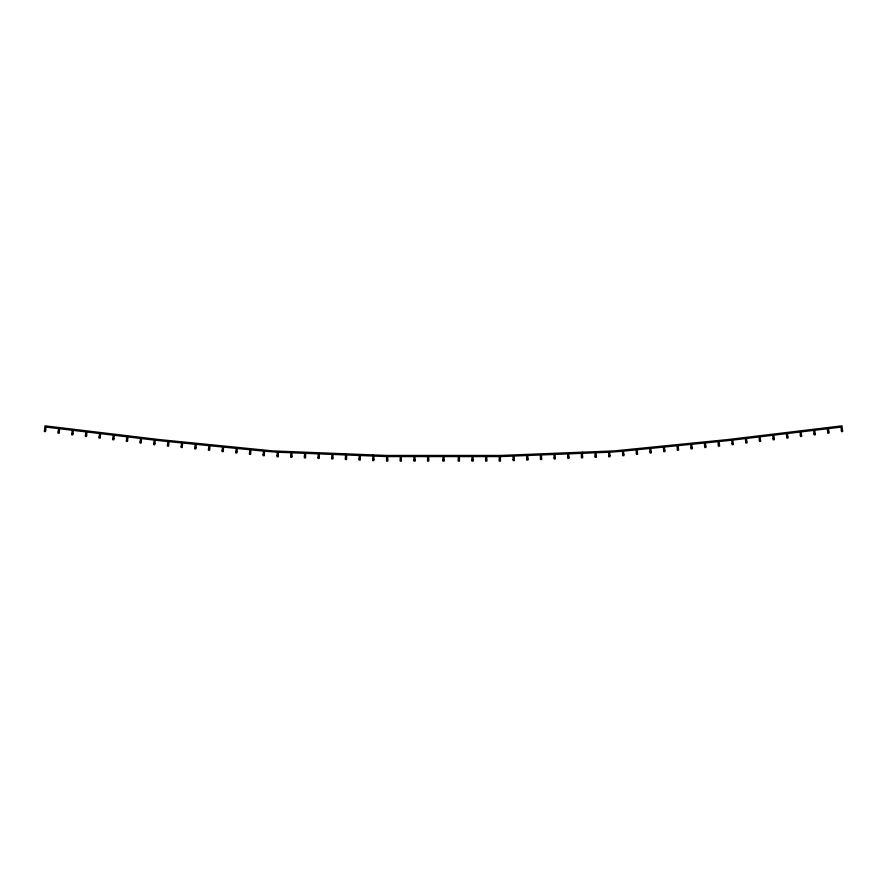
<?xml version="1.0" encoding="UTF-8"?>
<svg xmlns="http://www.w3.org/2000/svg" width="887" height="887" viewBox="0 0 887 887"><rect width="100%" height="100%" fill="white"/><g stroke="black" fill="none" stroke-linecap="round" stroke-linejoin="round"><path stroke-width="1.33" d="M345.586 453.811L345.365 459.499L346.495 459.544L346.684 454.998L359.202 455.497L359.024 460.054L360.166 460.098L360.344 455.541L372.873 456.04M372.917 454.909L372.684 460.597L373.826 460.641L374.004 456.095L386.577 456.594L386.577 461.151L387.719 461.151L387.719 456.594L400.237 456.594L400.237 461.151L401.379 461.151L401.379 456.594L413.896 456.594L413.896 461.151L415.038 461.151L415.038 456.594L427.556 456.594L427.556 461.151L428.698 461.151L428.698 456.594L442.935 456.594L442.935 461.151L444.065 461.151L444.065 456.594L458.302 456.594L458.302 461.151L459.444 461.151L459.444 456.594L471.962 456.594L471.962 461.151L473.104 461.151L473.104 456.594L485.621 456.594L485.621 461.151L486.763 461.151L486.763 456.594L499.281 456.594L499.281 461.151L500.423 461.151L500.423 456.594L512.996 456.095L513.174 460.641L514.316 460.597L514.127 456.04L526.656 455.541L526.834 460.098L527.976 460.054L527.798 455.497L540.316 454.998L540.505 459.544L541.635 459.499L541.458 454.953L553.976 454.454L554.164 459L555.295 458.956L555.118 454.41L567.647 453.9L567.824 458.457L568.966 458.413L568.778 453.856L581.307 453.357L581.484 457.903L582.626 457.858L582.393 452.17M732.063 443.622L733.194 443.489M745.723 441.981L746.854 441.848M759.394 440.34L760.525 440.207M773.076 438.699L774.207 438.566M786.736 437.058L787.867 436.925M800.396 435.417L801.526 435.284M814.055 433.776L815.186 433.643M827.726 432.146L828.857 432.002M841.386 430.505L842.517 430.361M622.696 454.632L623.838 454.51M636.367 453.257L637.498 453.146M650.027 451.893L651.158 451.782M663.687 450.529L664.818 450.419M677.346 449.166L678.477 449.055M691.006 447.802L692.148 447.68M704.677 446.427L705.808 446.316M718.337 445.063L719.468 444.952M582.437 453.312L594.966 452.813L595.144 457.359L596.286 457.315L596.108 452.769L608.626 452.259L608.815 456.816L609.946 456.772L609.768 452.215L622.364 451.228L622.818 455.763L623.949 455.652L623.494 451.117L636.023 449.864L636.478 454.399L637.609 454.277L637.154 449.753L649.683 448.5L650.138 453.024L651.269 452.913L650.814 448.39L663.343 447.137L663.798 451.66L664.928 451.55L664.485 447.015L677.014 445.762L677.457 450.297L678.599 450.186L678.145 445.651L690.674 444.398L691.128 448.933L692.259 448.822L691.805 444.287L704.333 443.034L704.788 447.569L705.919 447.447L705.464 442.923L717.993 441.671L718.448 446.194L719.579 446.083L719.124 441.549L731.664 440.229L732.207 444.753L733.327 444.62L732.795 440.096L745.324 438.588L745.867 443.112L746.998 442.979L746.455 438.455L758.984 436.947L759.527 441.471L760.658 441.338L760.115 436.814L772.666 435.306L773.209 439.83L774.34 439.697L773.797 435.173L786.326 433.665L786.869 438.189L788 438.056L787.456 433.532L799.996 432.024L800.529 436.548L801.66 436.415L801.116 431.891L813.656 430.395L814.199 434.907L815.33 434.774L814.787 430.25L827.316 428.754L827.859 433.277L828.99 433.133L828.447 428.621L840.976 427.113L841.519 431.636L842.65 431.492L841.974 425.849L728.127 439.52L614.27 450.895L500.423 455.452L386.577 455.452L272.73 450.895L158.873 439.52L45.026 425.849L44.35 431.492L45.481 431.636L46.024 427.113L58.553 428.621L58.01 433.133L59.141 433.277L59.684 428.754L72.213 430.25L71.67 434.774L72.801 434.907L73.344 430.395L85.884 431.891L85.34 436.415L86.471 436.548L87.004 432.024L99.544 433.532L99 438.056L100.131 438.189L100.674 433.665L113.203 435.173L112.66 439.697L113.791 439.83L114.334 435.306L126.863 436.814L126.32 441.338L127.451 441.471L127.994 436.947L140.523 438.455L139.98 442.968L141.111 443.112L141.654 438.588L154.183 440.096L153.651 444.609L154.77 444.753L155.314 440.229L167.854 441.549L167.399 446.083L168.53 446.194L168.974 441.659L181.536 442.923L181.081 447.447L182.212 447.569L182.667 443.034L195.173 444.287L194.719 448.811L195.85 448.933L196.304 444.398L208.855 445.651L208.401 450.186L209.543 450.297L209.986 445.762L222.493 447.015L222.049 451.55L223.18 451.66L223.635 447.126L236.164 448.378L235.709 452.913L236.84 453.024L237.295 448.5L249.846 449.753L249.391 454.277L250.522 454.399L250.977 449.864L263.506 451.117L263.051 455.652L264.182 455.763L264.636 451.228L277.232 452.215L277.054 456.772L278.185 456.816L278.374 452.259L290.892 452.769L290.714 457.315L291.856 457.359L292.034 452.813L304.563 453.312L304.374 457.858L305.516 457.903L305.693 453.357L318.222 453.856L318.034 458.413L319.176 458.457L319.353 453.9L331.882 454.41L331.705 458.956L332.836 459L333.024 454.454L345.542 454.953M513.13 459.499L514.272 459.455M526.789 458.956L527.931 458.912M540.46 458.413L541.591 458.368M554.12 457.858L555.251 457.814M567.78 457.315L568.922 457.271M581.44 456.772L582.582 456.727M595.099 456.228L596.241 456.173M608.759 455.674L609.901 455.63M386.577 460.009L387.719 460.009M400.237 460.009L401.379 460.009M413.896 460.009L415.038 460.009M427.556 460.009L428.698 460.009M442.935 460.009L444.065 460.009M458.302 460.009L459.444 460.009M471.962 460.009L473.104 460.009M485.621 460.009L486.763 460.009M499.281 460.009L500.423 460.009M277.099 455.63L278.241 455.674M290.759 456.173L291.901 456.228M304.418 456.727L305.56 456.772M318.078 457.271L319.22 457.315M331.749 457.814L332.88 457.858M345.409 458.368L346.54 458.413M359.069 458.912L360.211 458.956M372.728 459.455L373.87 459.499M167.51 444.952L168.641 445.063M181.192 446.316L182.323 446.427M194.83 447.68L195.972 447.791M208.523 449.055L209.654 449.166M222.16 450.419L223.291 450.529M235.82 451.782L236.951 451.893M249.502 453.146L250.633 453.257M263.162 454.51L264.304 454.632M44.483 430.361L45.614 430.505M58.143 432.002L59.274 432.146M71.814 433.643L72.945 433.776M85.474 435.284L86.604 435.417M99.133 436.925L100.264 437.058M112.793 438.566L113.924 438.699M126.453 440.207L127.584 440.34M140.124 441.848L141.255 441.981M153.784 443.478L154.915 443.622"/></g></svg>
